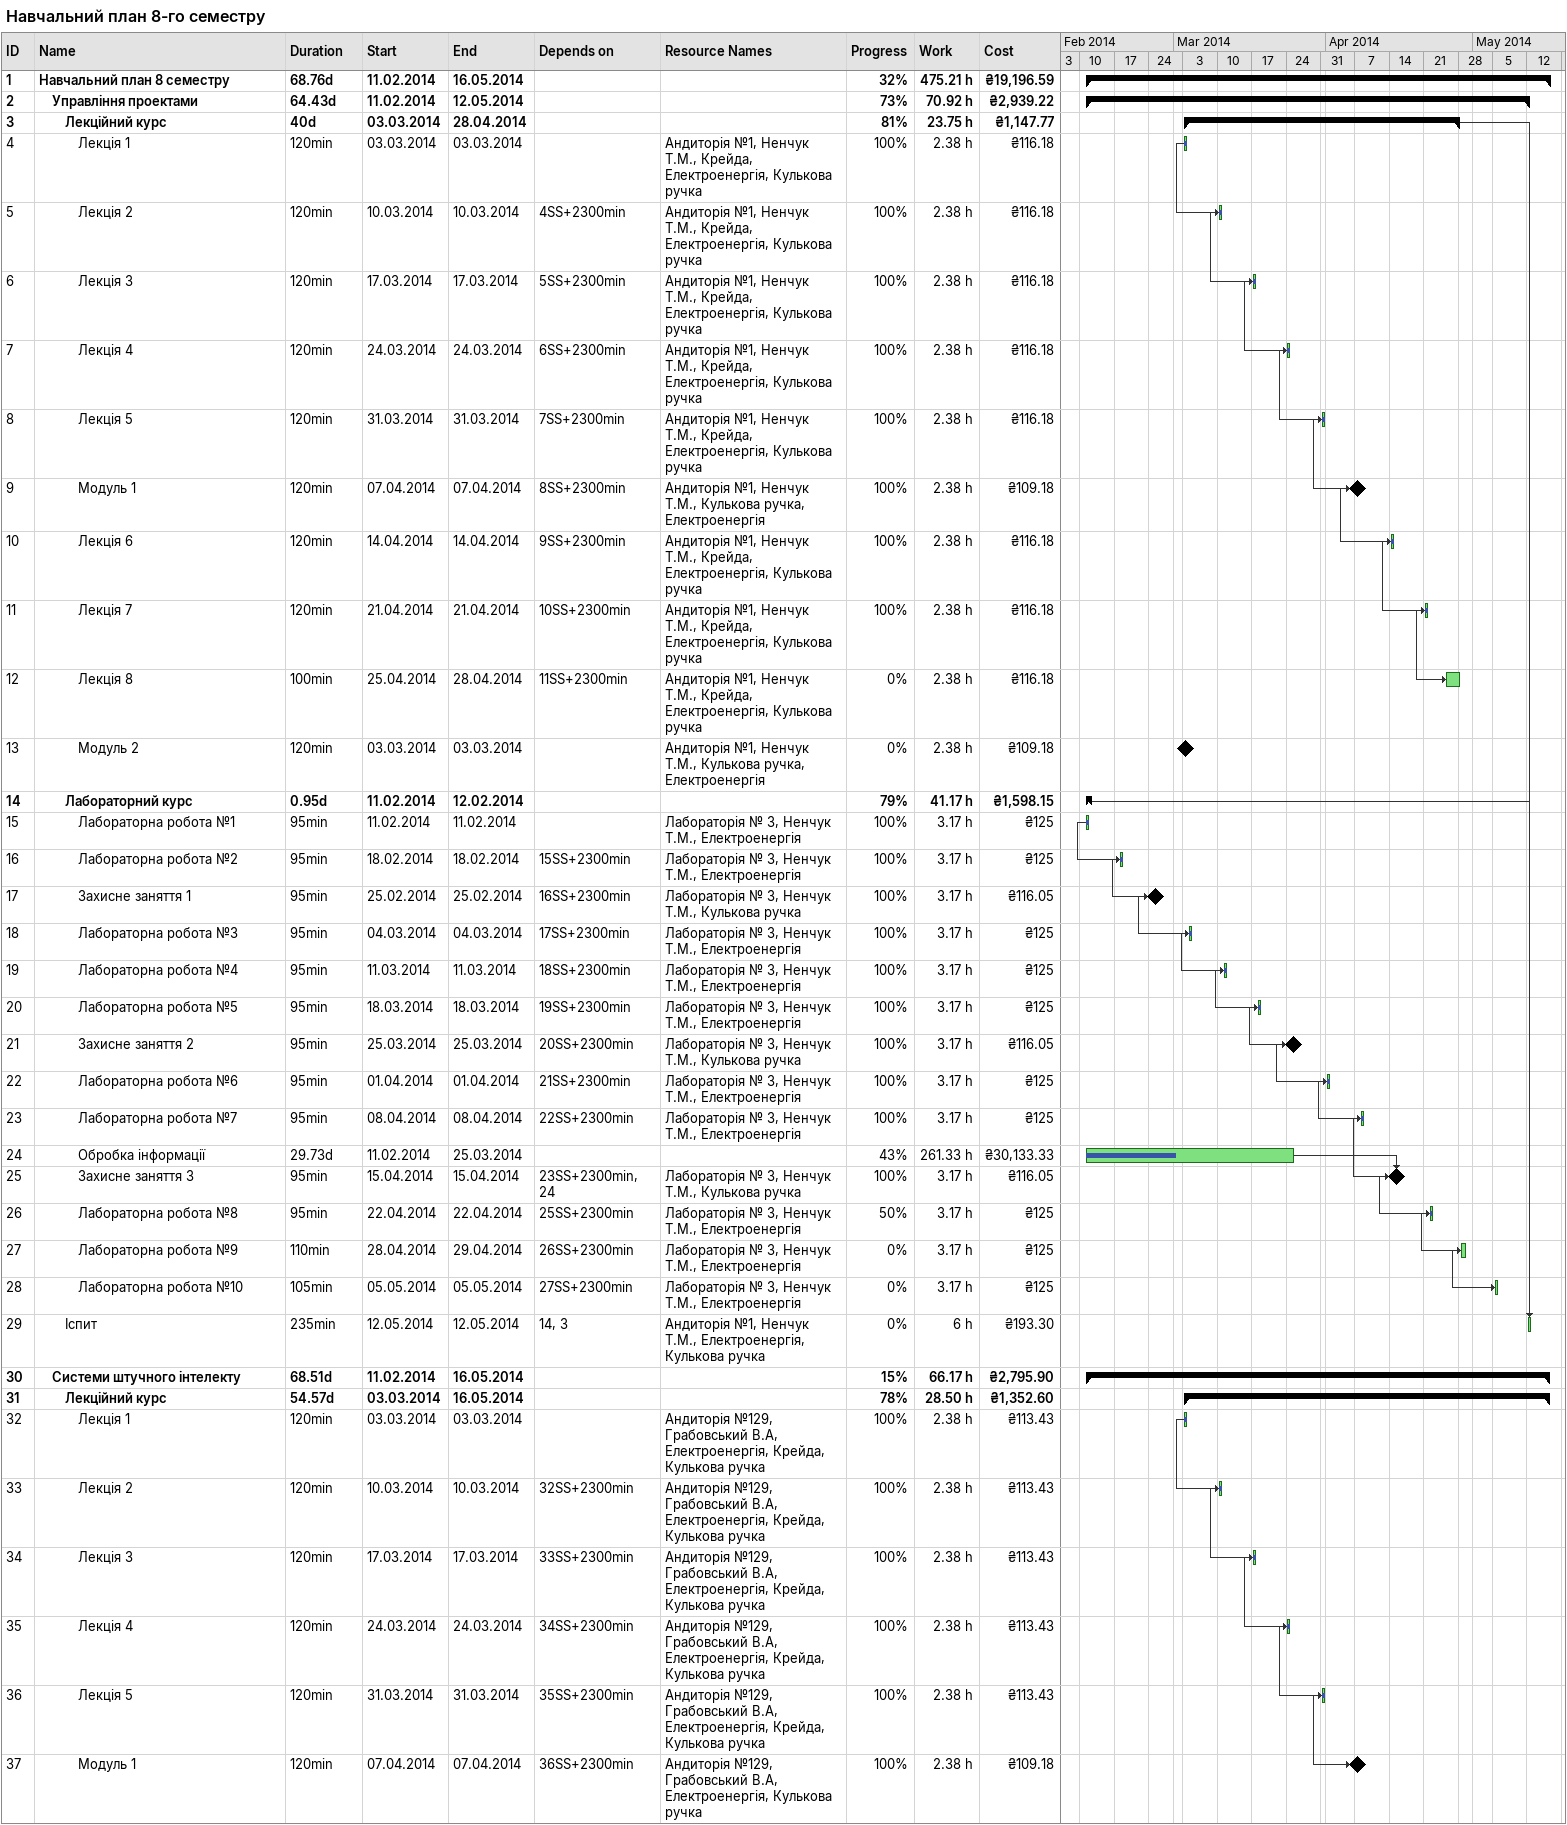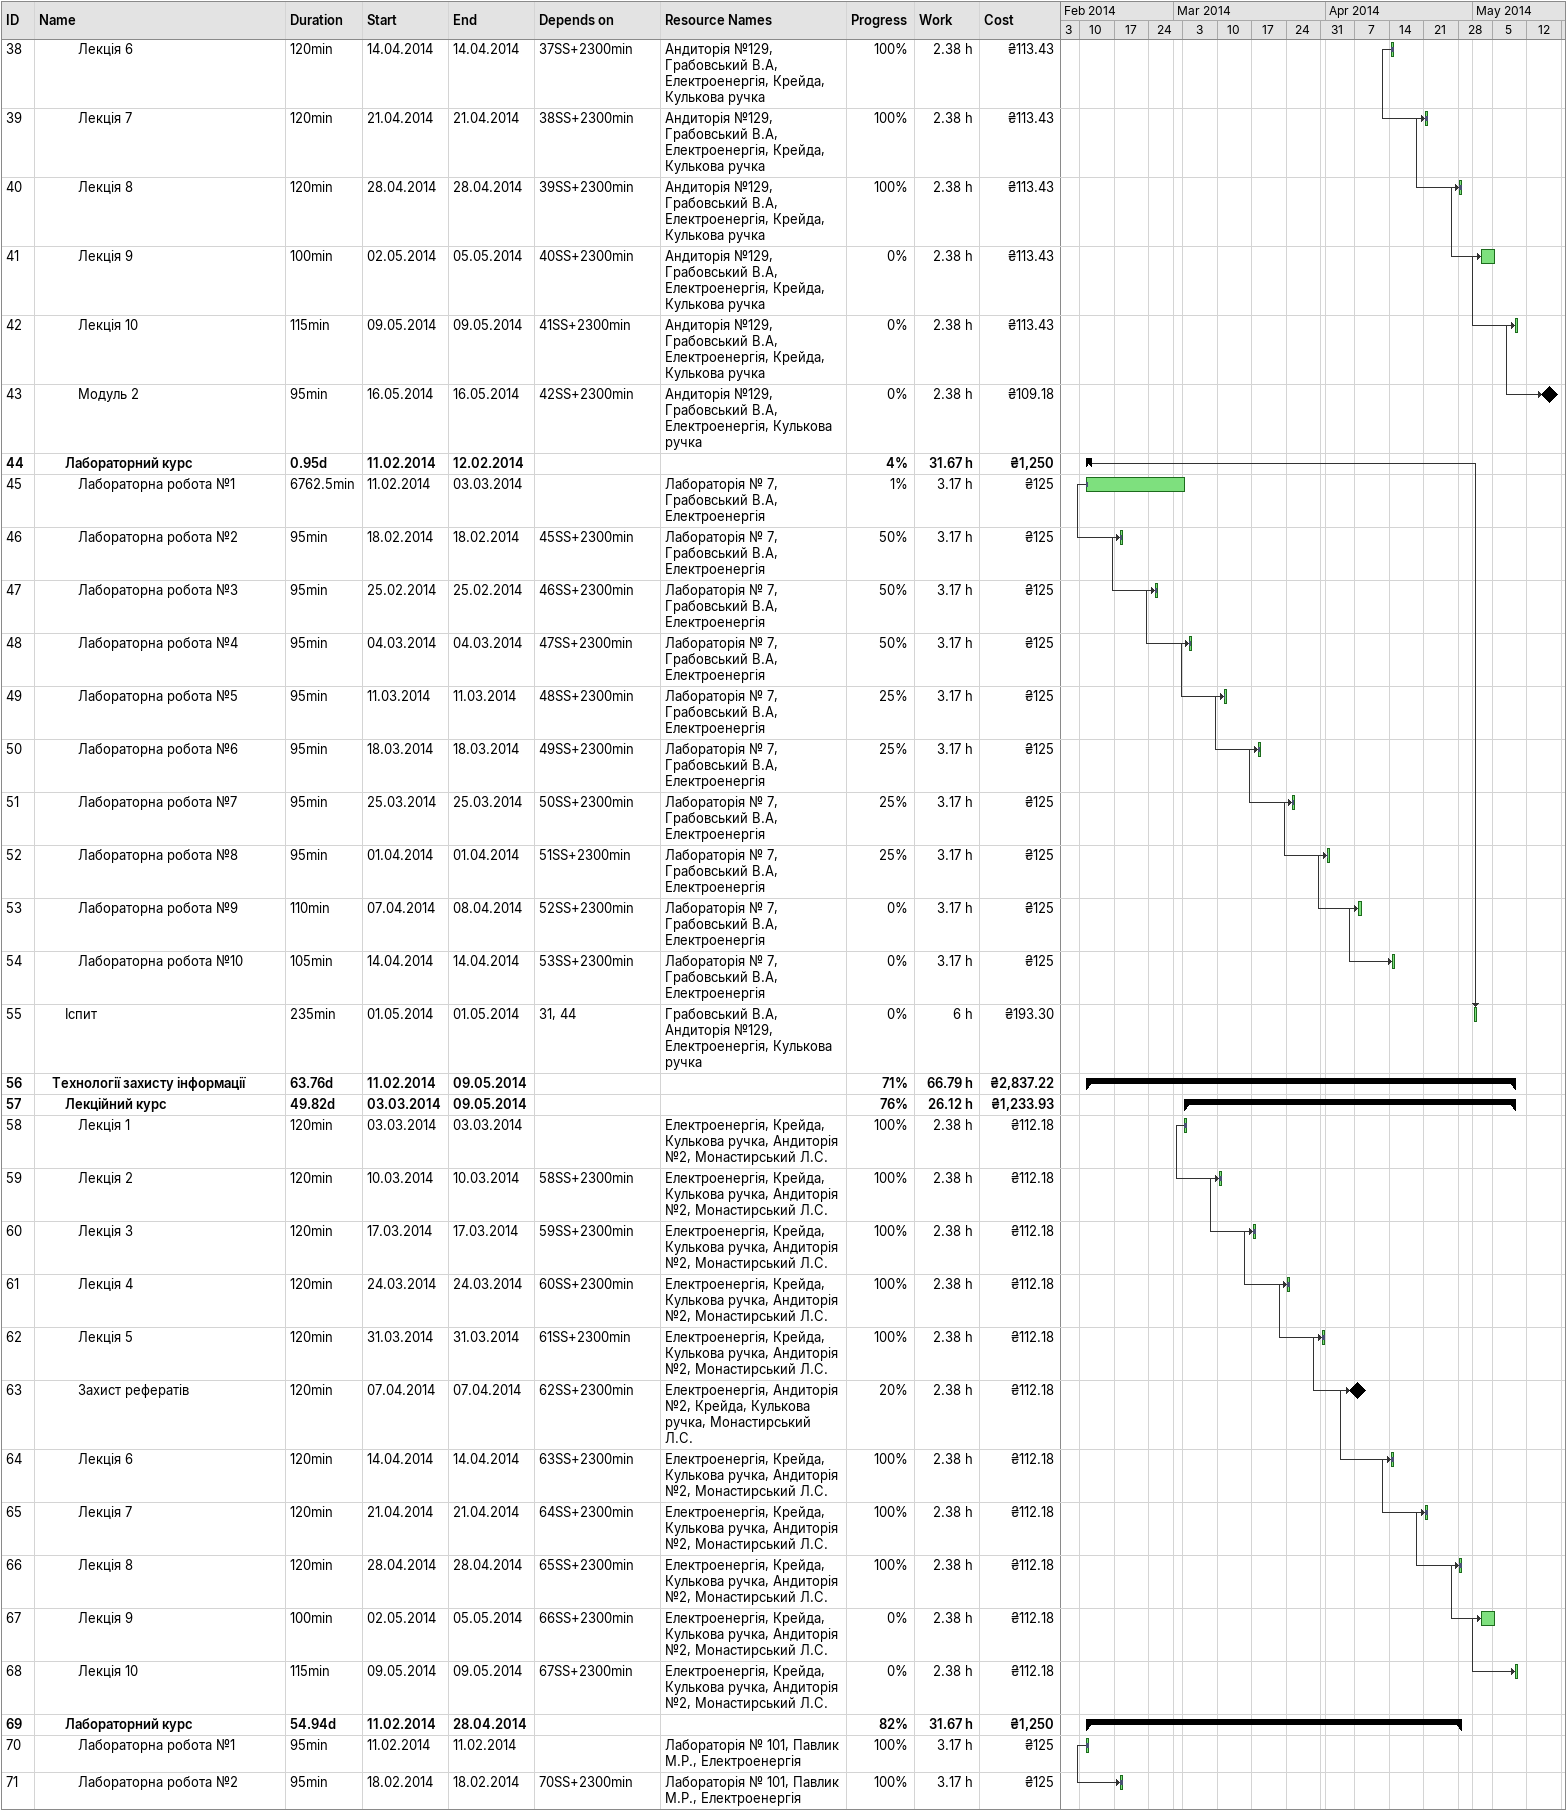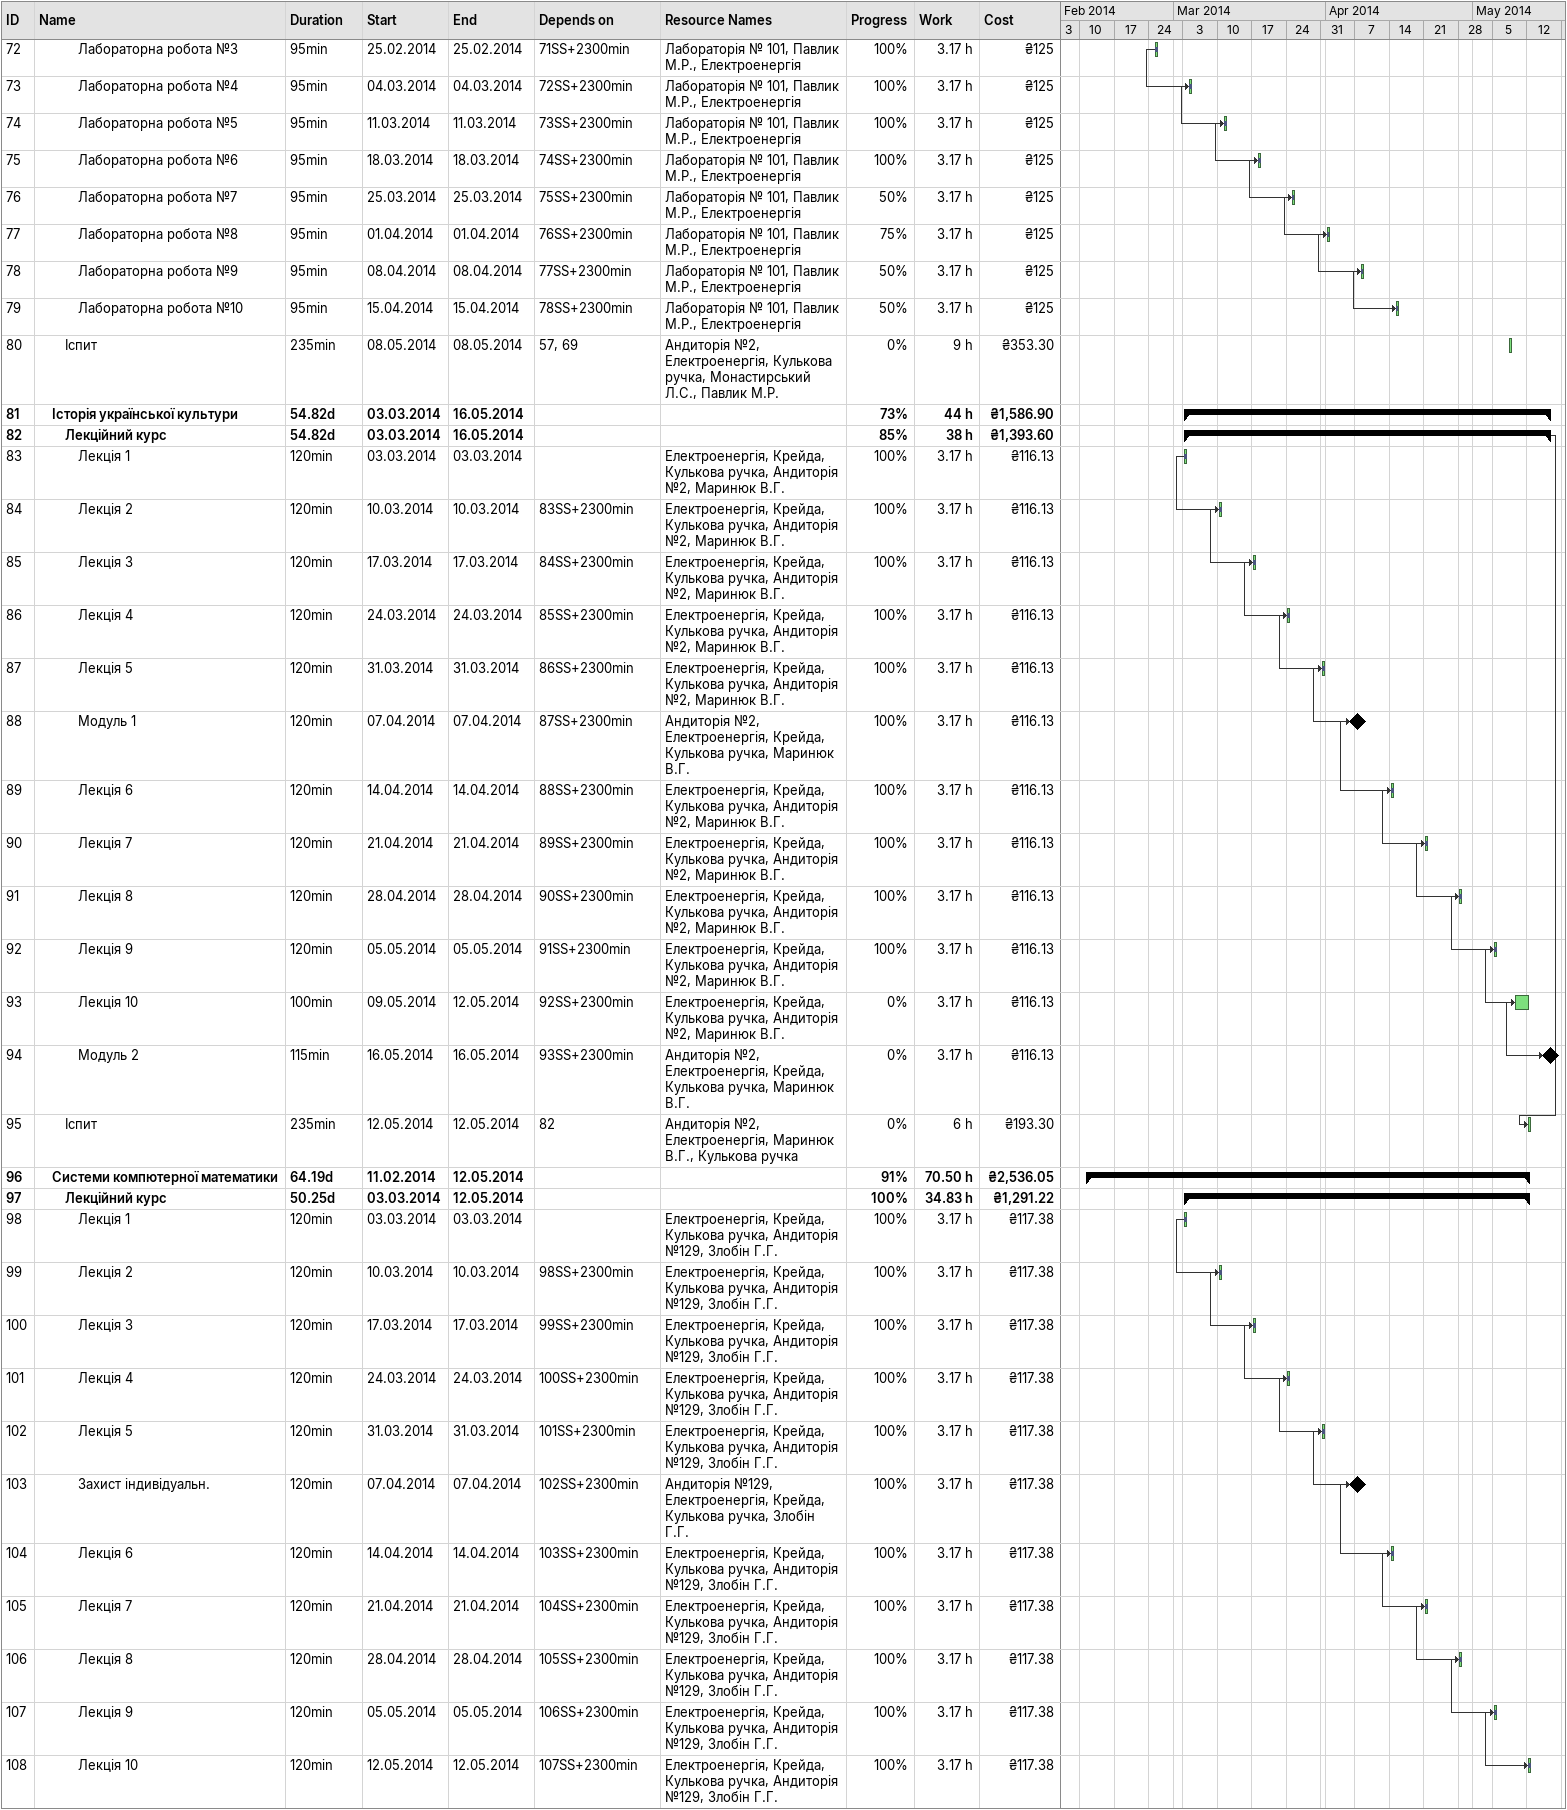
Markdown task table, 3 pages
Навчальний план 8-го семестру

| ID | Level | Task | Duration | Start | Finish | Predecessors | Resources | % complete | Work (h) | Cost (₴) |
|---|---|---|---|---|---|---|---|---|---|---|
| 1 | 1 | **Навчальний план 8 семестру** | 68.76d | 2014-02-11 | 2014-05-16 |  |  | 32 | 475.21 | 19196.59 |
| 2 | 2 | **Управління проектами** | 64.43d | 2014-02-11 | 2014-05-12 |  |  | 73 | 70.92 | 2939.22 |
| 3 | 3 | **Лекційний курс** | 40d | 2014-03-03 | 2014-04-28 |  |  | 81 | 23.75 | 1147.77 |
| 4 | 4 | Лекція 1 | 120min | 2014-03-03 | 2014-03-03 |  | Андиторія №1, Ненчук Т.М., Крейда, Електроенергія, Кулькова ручка | 100 | 2.38 | 116.18 |
| 5 | 4 | Лекція 2 | 120min | 2014-03-10 | 2014-03-10 | 4SS+2300min | Андиторія №1, Ненчук Т.М., Крейда, Електроенергія, Кулькова ручка | 100 | 2.38 | 116.18 |
| 6 | 4 | Лекція 3 | 120min | 2014-03-17 | 2014-03-17 | 5SS+2300min | Андиторія №1, Ненчук Т.М., Крейда, Електроенергія, Кулькова ручка | 100 | 2.38 | 116.18 |
| 7 | 4 | Лекція 4 | 120min | 2014-03-24 | 2014-03-24 | 6SS+2300min | Андиторія №1, Ненчук Т.М., Крейда, Електроенергія, Кулькова ручка | 100 | 2.38 | 116.18 |
| 8 | 4 | Лекція 5 | 120min | 2014-03-31 | 2014-03-31 | 7SS+2300min | Андиторія №1, Ненчук Т.М., Крейда, Електроенергія, Кулькова ручка | 100 | 2.38 | 116.18 |
| 9 | 4 | Модуль 1 | 120min | 2014-04-07 | 2014-04-07 | 8SS+2300min | Андиторія №1, Ненчук Т.М., Кулькова ручка, Електроенергія | 100 | 2.38 | 109.18 |
| 10 | 4 | Лекція 6 | 120min | 2014-04-14 | 2014-04-14 | 9SS+2300min | Андиторія №1, Ненчук Т.М., Крейда, Електроенергія, Кулькова ручка | 100 | 2.38 | 116.18 |
| 11 | 4 | Лекція 7 | 120min | 2014-04-21 | 2014-04-21 | 10SS+2300min | Андиторія №1, Ненчук Т.М., Крейда, Електроенергія, Кулькова ручка | 100 | 2.38 | 116.18 |
| 12 | 4 | Лекція 8 | 100min | 2014-04-25 | 2014-04-28 | 11SS+2300min | Андиторія №1, Ненчук Т.М., Крейда, Електроенергія, Кулькова ручка | 0 | 2.38 | 116.18 |
| 13 | 4 | Модуль 2 | 120min | 2014-03-03 | 2014-03-03 |  | Андиторія №1, Ненчук Т.М., Кулькова ручка, Електроенергія | 0 | 2.38 | 109.18 |
| 14 | 3 | **Лабораторний курс** | 0.95d | 2014-02-11 | 2014-02-12 |  |  | 79 | 41.17 | 1598.15 |
| 15 | 4 | Лабораторна робота №1 | 95min | 2014-02-11 | 2014-02-11 |  | Лабораторія № 3, Ненчук Т.М., Електроенергія | 100 | 3.17 | 125 |
| 16 | 4 | Лабораторна робота №2 | 95min | 2014-02-18 | 2014-02-18 | 15SS+2300min | Лабораторія № 3, Ненчук Т.М., Електроенергія | 100 | 3.17 | 125 |
| 17 | 4 | Захисне заняття 1 | 95min | 2014-02-25 | 2014-02-25 | 16SS+2300min | Лабораторія № 3, Ненчук Т.М., Кулькова ручка | 100 | 3.17 | 116.05 |
| 18 | 4 | Лабораторна робота №3 | 95min | 2014-03-04 | 2014-03-04 | 17SS+2300min | Лабораторія № 3, Ненчук Т.М., Електроенергія | 100 | 3.17 | 125 |
| 19 | 4 | Лабораторна робота №4 | 95min | 2014-03-11 | 2014-03-11 | 18SS+2300min | Лабораторія № 3, Ненчук Т.М., Електроенергія | 100 | 3.17 | 125 |
| 20 | 4 | Лабораторна робота №5 | 95min | 2014-03-18 | 2014-03-18 | 19SS+2300min | Лабораторія № 3, Ненчук Т.М., Електроенергія | 100 | 3.17 | 125 |
| 21 | 4 | Захисне заняття 2 | 95min | 2014-03-25 | 2014-03-25 | 20SS+2300min | Лабораторія № 3, Ненчук Т.М., Кулькова ручка | 100 | 3.17 | 116.05 |
| 22 | 4 | Лабораторна робота №6 | 95min | 2014-04-01 | 2014-04-01 | 21SS+2300min | Лабораторія № 3, Ненчук Т.М., Електроенергія | 100 | 3.17 | 125 |
| 23 | 4 | Лабораторна робота №7 | 95min | 2014-04-08 | 2014-04-08 | 22SS+2300min | Лабораторія № 3, Ненчук Т.М., Електроенергія | 100 | 3.17 | 125 |
| 24 | 4 | Обробка інформації | 29.73d | 2014-02-11 | 2014-03-25 |  |  | 43 | 261.33 | 30133.33 |
| 25 | 4 | Захисне заняття 3 | 95min | 2014-04-15 | 2014-04-15 | 23SS+2300min, 24 | Лабораторія № 3, Ненчук Т.М., Кулькова ручка | 100 | 3.17 | 116.05 |
| 26 | 4 | Лабораторна робота №8 | 95min | 2014-04-22 | 2014-04-22 | 25SS+2300min | Лабораторія № 3, Ненчук Т.М., Електроенергія | 50 | 3.17 | 125 |
| 27 | 4 | Лабораторна робота №9 | 110min | 2014-04-28 | 2014-04-29 | 26SS+2300min | Лабораторія № 3, Ненчук Т.М., Електроенергія | 0 | 3.17 | 125 |
| 28 | 4 | Лабораторна робота №10 | 105min | 2014-05-05 | 2014-05-05 | 27SS+2300min | Лабораторія № 3, Ненчук Т.М., Електроенергія | 0 | 3.17 | 125 |
| 29 | 3 | Іспит | 235min | 2014-05-12 | 2014-05-12 | 14, 3 | Андиторія №1, Ненчук Т.М., Електроенергія, Кулькова ручка | 0 | 6 | 193.30 |
| 30 | 2 | **Системи штучного інтелекту** | 68.51d | 2014-02-11 | 2014-05-16 |  |  | 15 | 66.17 | 2795.90 |
| 31 | 3 | **Лекційний курс** | 54.57d | 2014-03-03 | 2014-05-16 |  |  | 78 | 28.50 | 1352.60 |
| 32 | 4 | Лекція 1 | 120min | 2014-03-03 | 2014-03-03 |  | Андиторія №129, Грабовський В.А, Електроенергія, Крейда, Кулькова ручка | 100 | 2.38 | 113.43 |
| 33 | 4 | Лекція 2 | 120min | 2014-03-10 | 2014-03-10 | 32SS+2300min | Андиторія №129, Грабовський В.А, Електроенергія, Крейда, Кулькова ручка | 100 | 2.38 | 113.43 |
| 34 | 4 | Лекція 3 | 120min | 2014-03-17 | 2014-03-17 | 33SS+2300min | Андиторія №129, Грабовський В.А, Електроенергія, Крейда, Кулькова ручка | 100 | 2.38 | 113.43 |
| 35 | 4 | Лекція 4 | 120min | 2014-03-24 | 2014-03-24 | 34SS+2300min | Андиторія №129, Грабовський В.А, Електроенергія, Крейда, Кулькова ручка | 100 | 2.38 | 113.43 |
| 36 | 4 | Лекція 5 | 120min | 2014-03-31 | 2014-03-31 | 35SS+2300min | Андиторія №129, Грабовський В.А, Електроенергія, Крейда, Кулькова ручка | 100 | 2.38 | 113.43 |
| 37 | 4 | Модуль 1 | 120min | 2014-04-07 | 2014-04-07 | 36SS+2300min | Андиторія №129, Грабовський В.А, Електроенергія, Кулькова ручка | 100 | 2.38 | 109.18 |
| 38 | 4 | Лекція 6 | 120min | 2014-04-14 | 2014-04-14 | 37SS+2300min | Андиторія №129, Грабовський В.А, Електроенергія, Крейда, Кулькова ручка | 100 | 2.38 | 113.43 |
| 39 | 4 | Лекція 7 | 120min | 2014-04-21 | 2014-04-21 | 38SS+2300min | Андиторія №129, Грабовський В.А, Електроенергія, Крейда, Кулькова ручка | 100 | 2.38 | 113.43 |
| 40 | 4 | Лекція 8 | 120min | 2014-04-28 | 2014-04-28 | 39SS+2300min | Андиторія №129, Грабовський В.А, Електроенергія, Крейда, Кулькова ручка | 100 | 2.38 | 113.43 |
| 41 | 4 | Лекція 9 | 100min | 2014-05-02 | 2014-05-05 | 40SS+2300min | Андиторія №129, Грабовський В.А, Електроенергія, Крейда, Кулькова ручка | 0 | 2.38 | 113.43 |
| 42 | 4 | Лекція 10 | 115min | 2014-05-09 | 2014-05-09 | 41SS+2300min | Андиторія №129, Грабовський В.А, Електроенергія, Крейда, Кулькова ручка | 0 | 2.38 | 113.43 |
| 43 | 4 | Модуль 2 | 95min | 2014-05-16 | 2014-05-16 | 42SS+2300min | Андиторія №129, Грабовський В.А, Електроенергія, Кулькова ручка | 0 | 2.38 | 109.18 |
| 44 | 3 | **Лабораторний курс** | 0.95d | 2014-02-11 | 2014-02-12 |  |  | 4 | 31.67 | 1250 |
| 45 | 4 | Лабораторна робота №1 | 6762.5min | 2014-02-11 | 2014-03-03 |  | Лабораторія № 7, Грабовський В.А, Електроенергія | 1 | 3.17 | 125 |
| 46 | 4 | Лабораторна робота №2 | 95min | 2014-02-18 | 2014-02-18 | 45SS+2300min | Лабораторія № 7, Грабовський В.А, Електроенергія | 50 | 3.17 | 125 |
| 47 | 4 | Лабораторна робота №3 | 95min | 2014-02-25 | 2014-02-25 | 46SS+2300min | Лабораторія № 7, Грабовський В.А, Електроенергія | 50 | 3.17 | 125 |
| 48 | 4 | Лабораторна робота №4 | 95min | 2014-03-04 | 2014-03-04 | 47SS+2300min | Лабораторія № 7, Грабовський В.А, Електроенергія | 50 | 3.17 | 125 |
| 49 | 4 | Лабораторна робота №5 | 95min | 2014-03-11 | 2014-03-11 | 48SS+2300min | Лабораторія № 7, Грабовський В.А, Електроенергія | 25 | 3.17 | 125 |
| 50 | 4 | Лабораторна робота №6 | 95min | 2014-03-18 | 2014-03-18 | 49SS+2300min | Лабораторія № 7, Грабовський В.А, Електроенергія | 25 | 3.17 | 125 |
| 51 | 4 | Лабораторна робота №7 | 95min | 2014-03-25 | 2014-03-25 | 50SS+2300min | Лабораторія № 7, Грабовський В.А, Електроенергія | 25 | 3.17 | 125 |
| 52 | 4 | Лабораторна робота №8 | 95min | 2014-04-01 | 2014-04-01 | 51SS+2300min | Лабораторія № 7, Грабовський В.А, Електроенергія | 25 | 3.17 | 125 |
| 53 | 4 | Лабораторна робота №9 | 110min | 2014-04-07 | 2014-04-08 | 52SS+2300min | Лабораторія № 7, Грабовський В.А, Електроенергія | 0 | 3.17 | 125 |
| 54 | 4 | Лабораторна робота №10 | 105min | 2014-04-14 | 2014-04-14 | 53SS+2300min | Лабораторія № 7, Грабовський В.А, Електроенергія | 0 | 3.17 | 125 |
| 55 | 3 | Іспит | 235min | 2014-05-01 | 2014-05-01 | 31, 44 | Грабовський В.А, Андиторія №129, Електроенергія, Кулькова ручка | 0 | 6 | 193.30 |
| 56 | 2 | **Технології захисту інформації** | 63.76d | 2014-02-11 | 2014-05-09 |  |  | 71 | 66.79 | 2837.22 |
| 57 | 3 | **Лекційний курс** | 49.82d | 2014-03-03 | 2014-05-09 |  |  | 76 | 26.12 | 1233.93 |
| 58 | 4 | Лекція 1 | 120min | 2014-03-03 | 2014-03-03 |  | Електроенергія, Крейда, Кулькова ручка, Андиторія №2, Монастирський Л.С. | 100 | 2.38 | 112.18 |
| 59 | 4 | Лекція 2 | 120min | 2014-03-10 | 2014-03-10 | 58SS+2300min | Електроенергія, Крейда, Кулькова ручка, Андиторія №2, Монастирський Л.С. | 100 | 2.38 | 112.18 |
| 60 | 4 | Лекція 3 | 120min | 2014-03-17 | 2014-03-17 | 59SS+2300min | Електроенергія, Крейда, Кулькова ручка, Андиторія №2, Монастирський Л.С. | 100 | 2.38 | 112.18 |
| 61 | 4 | Лекція 4 | 120min | 2014-03-24 | 2014-03-24 | 60SS+2300min | Електроенергія, Крейда, Кулькова ручка, Андиторія №2, Монастирський Л.С. | 100 | 2.38 | 112.18 |
| 62 | 4 | Лекція 5 | 120min | 2014-03-31 | 2014-03-31 | 61SS+2300min | Електроенергія, Крейда, Кулькова ручка, Андиторія №2, Монастирський Л.С. | 100 | 2.38 | 112.18 |
| 63 | 4 | Захист рефератів | 120min | 2014-04-07 | 2014-04-07 | 62SS+2300min | Електроенергія, Андиторія №2, Крейда, Кулькова ручка, Монастирський Л.С. | 20 | 2.38 | 112.18 |
| 64 | 4 | Лекція 6 | 120min | 2014-04-14 | 2014-04-14 | 63SS+2300min | Електроенергія, Крейда, Кулькова ручка, Андиторія №2, Монастирський Л.С. | 100 | 2.38 | 112.18 |
| 65 | 4 | Лекція 7 | 120min | 2014-04-21 | 2014-04-21 | 64SS+2300min | Електроенергія, Крейда, Кулькова ручка, Андиторія №2, Монастирський Л.С. | 100 | 2.38 | 112.18 |
| 66 | 4 | Лекція 8 | 120min | 2014-04-28 | 2014-04-28 | 65SS+2300min | Електроенергія, Крейда, Кулькова ручка, Андиторія №2, Монастирський Л.С. | 100 | 2.38 | 112.18 |
| 67 | 4 | Лекція 9 | 100min | 2014-05-02 | 2014-05-05 | 66SS+2300min | Електроенергія, Крейда, Кулькова ручка, Андиторія №2, Монастирський Л.С. | 0 | 2.38 | 112.18 |
| 68 | 4 | Лекція 10 | 115min | 2014-05-09 | 2014-05-09 | 67SS+2300min | Електроенергія, Крейда, Кулькова ручка, Андиторія №2, Монастирський Л.С. | 0 | 2.38 | 112.18 |
| 69 | 3 | **Лабораторний курс** | 54.94d | 2014-02-11 | 2014-04-28 |  |  | 82 | 31.67 | 1250 |
| 70 | 4 | Лабораторна робота №1 | 95min | 2014-02-11 | 2014-02-11 |  | Лабораторія № 101, Павлик М.Р., Електроенергія | 100 | 3.17 | 125 |
| 71 | 4 | Лабораторна робота №2 | 95min | 2014-02-18 | 2014-02-18 | 70SS+2300min | Лабораторія № 101, Павлик М.Р., Електроенергія | 100 | 3.17 | 125 |
| 72 | 4 | Лабораторна робота №3 | 95min | 2014-02-25 | 2014-02-25 | 71SS+2300min | Лабораторія № 101, Павлик М.Р., Електроенергія | 100 | 3.17 | 125 |
| 73 | 4 | Лабораторна робота №4 | 95min | 2014-03-04 | 2014-03-04 | 72SS+2300min | Лабораторія № 101, Павлик М.Р., Електроенергія | 100 | 3.17 | 125 |
| 74 | 4 | Лабораторна робота №5 | 95min | 2014-03-11 | 2014-03-11 | 73SS+2300min | Лабораторія № 101, Павлик М.Р., Електроенергія | 100 | 3.17 | 125 |
| 75 | 4 | Лабораторна робота №6 | 95min | 2014-03-18 | 2014-03-18 | 74SS+2300min | Лабораторія № 101, Павлик М.Р., Електроенергія | 100 | 3.17 | 125 |
| 76 | 4 | Лабораторна робота №7 | 95min | 2014-03-25 | 2014-03-25 | 75SS+2300min | Лабораторія № 101, Павлик М.Р., Електроенергія | 50 | 3.17 | 125 |
| 77 | 4 | Лабораторна робота №8 | 95min | 2014-04-01 | 2014-04-01 | 76SS+2300min | Лабораторія № 101, Павлик М.Р., Електроенергія | 75 | 3.17 | 125 |
| 78 | 4 | Лабораторна робота №9 | 95min | 2014-04-08 | 2014-04-08 | 77SS+2300min | Лабораторія № 101, Павлик М.Р., Електроенергія | 50 | 3.17 | 125 |
| 79 | 4 | Лабораторна робота №10 | 95min | 2014-04-15 | 2014-04-15 | 78SS+2300min | Лабораторія № 101, Павлик М.Р., Електроенергія | 50 | 3.17 | 125 |
| 80 | 3 | Іспит | 235min | 2014-05-08 | 2014-05-08 | 57, 69 | Андиторія №2, Електроенергія, Кулькова ручка, Монастирський Л.С., Павлик М.Р. | 0 | 9 | 353.30 |
| 81 | 2 | **Історія української культури** | 54.82d | 2014-03-03 | 2014-05-16 |  |  | 73 | 44 | 1586.90 |
| 82 | 3 | **Лекційний курс** | 54.82d | 2014-03-03 | 2014-05-16 |  |  | 85 | 38 | 1393.60 |
| 83 | 4 | Лекція 1 | 120min | 2014-03-03 | 2014-03-03 |  | Електроенергія, Крейда, Кулькова ручка, Андиторія №2, Маринюк В.Г. | 100 | 3.17 | 116.13 |
| 84 | 4 | Лекція 2 | 120min | 2014-03-10 | 2014-03-10 | 83SS+2300min | Електроенергія, Крейда, Кулькова ручка, Андиторія №2, Маринюк В.Г. | 100 | 3.17 | 116.13 |
| 85 | 4 | Лекція 3 | 120min | 2014-03-17 | 2014-03-17 | 84SS+2300min | Електроенергія, Крейда, Кулькова ручка, Андиторія №2, Маринюк В.Г. | 100 | 3.17 | 116.13 |
| 86 | 4 | Лекція 4 | 120min | 2014-03-24 | 2014-03-24 | 85SS+2300min | Електроенергія, Крейда, Кулькова ручка, Андиторія №2, Маринюк В.Г. | 100 | 3.17 | 116.13 |
| 87 | 4 | Лекція 5 | 120min | 2014-03-31 | 2014-03-31 | 86SS+2300min | Електроенергія, Крейда, Кулькова ручка, Андиторія №2, Маринюк В.Г. | 100 | 3.17 | 116.13 |
| 88 | 4 | Модуль 1 | 120min | 2014-04-07 | 2014-04-07 | 87SS+2300min | Андиторія №2, Електроенергія, Крейда, Кулькова ручка, Маринюк В.Г. | 100 | 3.17 | 116.13 |
| 89 | 4 | Лекція 6 | 120min | 2014-04-14 | 2014-04-14 | 88SS+2300min | Електроенергія, Крейда, Кулькова ручка, Андиторія №2, Маринюк В.Г. | 100 | 3.17 | 116.13 |
| 90 | 4 | Лекція 7 | 120min | 2014-04-21 | 2014-04-21 | 89SS+2300min | Електроенергія, Крейда, Кулькова ручка, Андиторія №2, Маринюк В.Г. | 100 | 3.17 | 116.13 |
| 91 | 4 | Лекція 8 | 120min | 2014-04-28 | 2014-04-28 | 90SS+2300min | Електроенергія, Крейда, Кулькова ручка, Андиторія №2, Маринюк В.Г. | 100 | 3.17 | 116.13 |
| 92 | 4 | Лекція 9 | 120min | 2014-05-05 | 2014-05-05 | 91SS+2300min | Електроенергія, Крейда, Кулькова ручка, Андиторія №2, Маринюк В.Г. | 100 | 3.17 | 116.13 |
| 93 | 4 | Лекція 10 | 100min | 2014-05-09 | 2014-05-12 | 92SS+2300min | Електроенергія, Крейда, Кулькова ручка, Андиторія №2, Маринюк В.Г. | 0 | 3.17 | 116.13 |
| 94 | 4 | Модуль 2 | 115min | 2014-05-16 | 2014-05-16 | 93SS+2300min | Андиторія №2, Електроенергія, Крейда, Кулькова ручка, Маринюк В.Г. | 0 | 3.17 | 116.13 |
| 95 | 3 | Іспит | 235min | 2014-05-12 | 2014-05-12 | 82 | Андиторія №2, Електроенергія, Маринюк В.Г., Кулькова ручка | 0 | 6 | 193.30 |
| 96 | 2 | **Системи компютерної математики** | 64.19d | 2014-02-11 | 2014-05-12 |  |  | 91 | 70.50 | 2536.05 |
| 97 | 3 | **Лекційний курс** | 50.25d | 2014-03-03 | 2014-05-12 |  |  | 100 | 34.83 | 1291.22 |
| 98 | 4 | Лекція 1 | 120min | 2014-03-03 | 2014-03-03 |  | Електроенергія, Крейда, Кулькова ручка, Андиторія №129, Злобін Г.Г. | 100 | 3.17 | 117.38 |
| 99 | 4 | Лекція 2 | 120min | 2014-03-10 | 2014-03-10 | 98SS+2300min | Електроенергія, Крейда, Кулькова ручка, Андиторія №129, Злобін Г.Г. | 100 | 3.17 | 117.38 |
| 100 | 4 | Лекція 3 | 120min | 2014-03-17 | 2014-03-17 | 99SS+2300min | Електроенергія, Крейда, Кулькова ручка, Андиторія №129, Злобін Г.Г. | 100 | 3.17 | 117.38 |
| 101 | 4 | Лекція 4 | 120min | 2014-03-24 | 2014-03-24 | 100SS+2300min | Електроенергія, Крейда, Кулькова ручка, Андиторія №129, Злобін Г.Г. | 100 | 3.17 | 117.38 |
| 102 | 4 | Лекція 5 | 120min | 2014-03-31 | 2014-03-31 | 101SS+2300min | Електроенергія, Крейда, Кулькова ручка, Андиторія №129, Злобін Г.Г. | 100 | 3.17 | 117.38 |
| 103 | 4 | Захист індивідуальн. | 120min | 2014-04-07 | 2014-04-07 | 102SS+2300min | Андиторія №129, Електроенергія, Крейда, Кулькова ручка, Злобін Г.Г. | 100 | 3.17 | 117.38 |
| 104 | 4 | Лекція 6 | 120min | 2014-04-14 | 2014-04-14 | 103SS+2300min | Електроенергія, Крейда, Кулькова ручка, Андиторія №129, Злобін Г.Г. | 100 | 3.17 | 117.38 |
| 105 | 4 | Лекція 7 | 120min | 2014-04-21 | 2014-04-21 | 104SS+2300min | Електроенергія, Крейда, Кулькова ручка, Андиторія №129, Злобін Г.Г. | 100 | 3.17 | 117.38 |
| 106 | 4 | Лекція 8 | 120min | 2014-04-28 | 2014-04-28 | 105SS+2300min | Електроенергія, Крейда, Кулькова ручка, Андиторія №129, Злобін Г.Г. | 100 | 3.17 | 117.38 |
| 107 | 4 | Лекція 9 | 120min | 2014-05-05 | 2014-05-05 | 106SS+2300min | Електроенергія, Крейда, Кулькова ручка, Андиторія №129, Злобін Г.Г. | 100 | 3.17 | 117.38 |
| 108 | 4 | Лекція 10 | 120min | 2014-05-12 | 2014-05-12 | 107SS+2300min | Електроенергія, Крейда, Кулькова ручка, Андиторія №129, Злобін Г.Г. | 100 | 3.17 | 117.38 |
